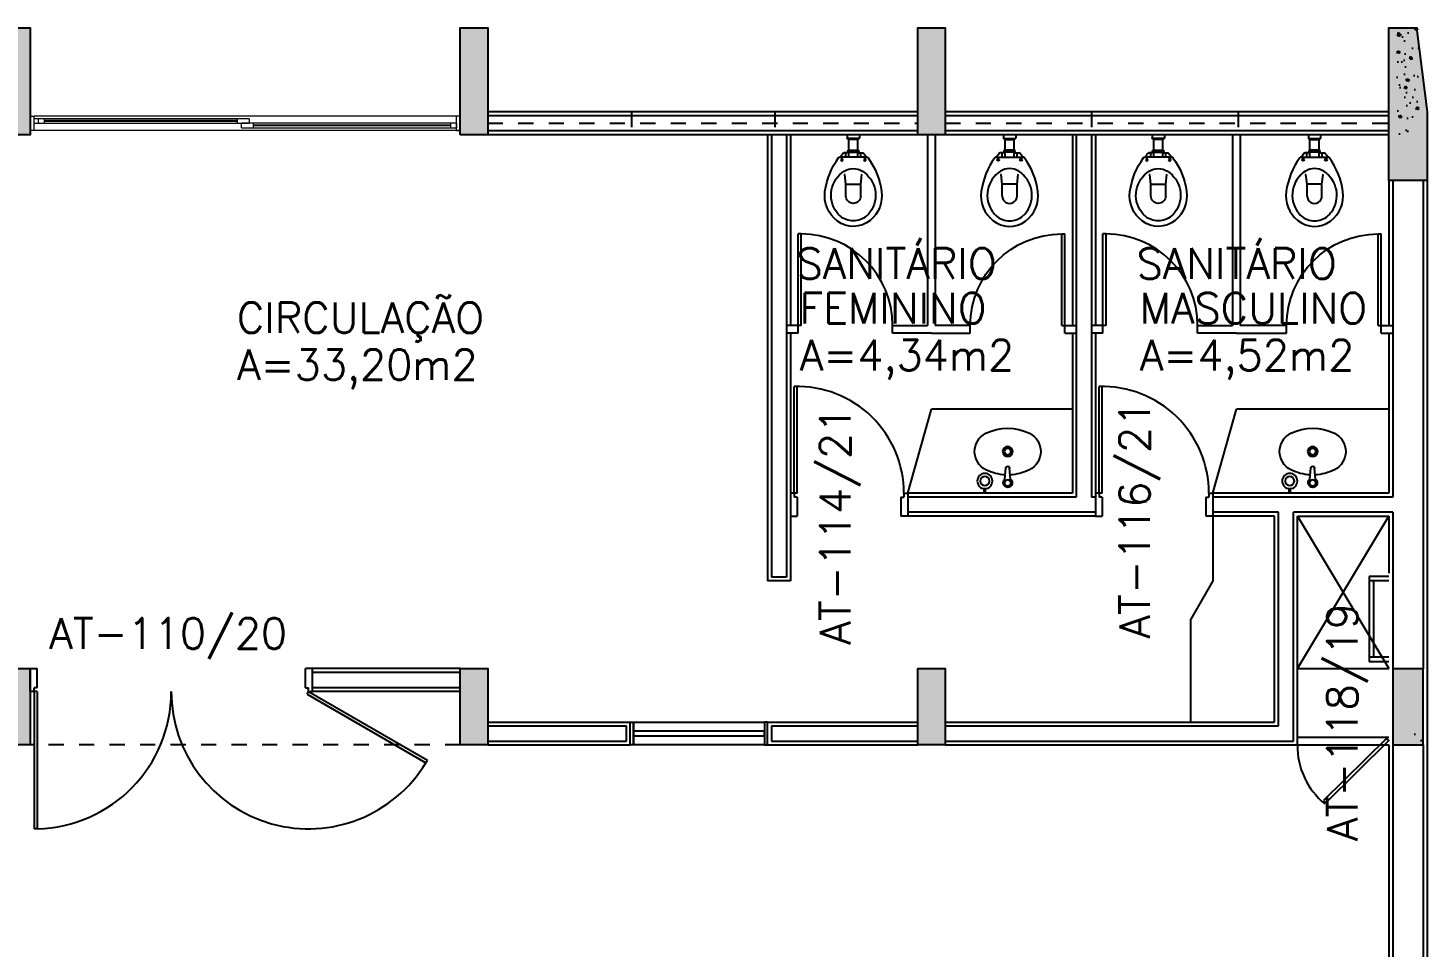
# Model space of a CAD drawing. Header units: metres. Extents: x -31 to 130, y -13 to 69.
# Drawn here: x 108.48 to 117.65, y 8.6 to 14.62 of the extents above; entities that cross this region are included whole.
import ezdxf

# ---------------------------------------------------------------- set-up
doc = ezdxf.new("R2010")
doc.units = ezdxf.units.M
doc.header["$LTSCALE"] = 0.002
doc.header["$MEASUREMENT"] = 0
doc.linetypes.add('HIDDEN', pattern=[9.525, 6.35, -3.175])
doc.layers.get('0').update_dxf_attribs({"linetype": 'CONTINUOUS'})
for name, color, linetype in [('ar-alv', 2, 'CONTINUOUS'), ('ar-banc', 1, 'CONTINUOUS'), ('ar-div', 2, 'CONTINUOUS'), ('ar-esc', 2, 'CONTINUOUS'), ('ar-estc', 1, 'CONTINUOUS'), ('ar-piso', 1, 'CONTINUOUS'), ('ar-porta', 1, 'CONTINUOUS'), ('ar-proj', 1, 'HIDDEN'), ('ar-reboco', 2, 'CONTINUOUS'), ('ar-wc', 2, 'CONTINUOUS'), ('ar-xis', 1, 'CONTINUOUS'), ('ENDEREÇO', 2, 'CONTINUOUS'), ('esq-01', 1, 'CONTINUOUS'), ('esq-02', 1, 'CONTINUOUS'), ('esq-03', 1, 'HIDDEN'), ('estc-01', 3, 'CONTINUOUS'), ('h-estc', 3, 'CONTINUOUS'), ('proj', 1, 'HIDDEN'), ('ptm', 2, 'CONTINUOUS'), ('ptm1', 1, 'CONTINUOUS'), ('shaft1', 2, 'CONTINUOUS'), ('shaft2', 1, 'CONTINUOUS'), ('TEXTO', 2, 'CONTINUOUS'), ('WC1', 1, 'CONTINUOUS'), ('WC2', 1, 'CONTINUOUS'), ('WC3', 41, 'CONTINUOUS'), ('ÁREA', 2, 'CONTINUOUS')]:
    doc.layers.add(name, color=color, linetype=linetype)
doc.styles.add('UNB-100', font='simplex.shx', dxfattribs={"height": 0.2})
doc.styles.add('UNB1-100', font='simplex.shx', dxfattribs={"height": 0.2})

# ---------------------------------------------------------------- blocks, each defined once
blk = doc.blocks.new('plr01-01p')
at = {"layer": 'h-estc'}
blk.add_hatch(color=3, dxfattribs=at).paths.add_polyline_path([(0.09, 0.075), (-0.09, 0.075), (-0.09, -0.625), (0.09, -0.625)])
at = {"layer": 'estc-01', "color": 3}
blk.add_lwpolyline([(-0.09, 0.075), (-0.09, -0.625), (0.09, -0.625), (0.09, 0.075)], close=True, dxfattribs=at)
blk = doc.blocks.new('plr02-02p')
at = {"layer": 'h-estc'}
h = blk.add_hatch(dxfattribs=at)
h.set_pattern_fill('AR-CONC', color=256, scale=0.001, style=0)
h.set_pattern_definition([(50, (0, 0), (0.18218, -0.01594), [0.01905, -0.20955]), (355, (0, 0), (-0.03524, 0.19106), [0.01524, -0.16764]), (100.45, (0.01518, -0.00133), (0.14694, 0.17512), [0.01619, -0.17809]), (46.18, (0, 0.0508), (0.27108, -0.04204), [0.02857, -0.31433]), (96.64, (0.0226, 0.0473), (0.2374, 0.24743), [0.02429, -0.26714]), (351.18, (0, 0.0508), (0.2374, 0.24743), [0.02286, -0.25146]), (21, (0.0254, 0.0381), (0.15161, -0.10227), [0.01905, -0.20955]), (326, (0.0254, 0.0381), (0.0618, 0.18419), [0.01524, -0.16764]), (71.45, (0.03803, 0.02958), (0.21342, 0.08192), [0.01619, -0.17809]), (37.5, (0, 0), (0.00309, 0.084555), [0, -0.165608, 0, -0.17018, 0, -0.168275]), (7.5, (0, 0), (0.06682, 0.10018), [0, -0.097028, 0, -0.161798, 0, -0.064135]), (327.5, (-0.05664, 0), (0.13559, -0.00573), [0, -0.0635, 0, -0.19812, 0, -0.26289]), (317.5, (-0.08204, 0), (0.14813, 0.02543), [0, -0.08255, 0, -0.131572, 0, -0.18669])])
h.paths.add_polyline_path([(-0.125, 0.075), (-0.125, 0), (0, 0), (0, 0.075)])
h = blk.add_hatch(color=256, dxfattribs=at)
h.paths.add_polyline_path([(0.1, 0), (-0.1, 0), (-0.1, -0.425), (0.1, -0.425)])
h.paths.add_polyline_path([(0, 0.075), (-0.1, 0.075), (-0.1, 0), (0, 0)])
h.paths.add_polyline_path([(0.1, 0.075), (0, 0.075), (0, 0), (0.1, 0)])
at = {"layer": 'estc-01'}
for p, q in [((-0.1, 0.075), (-0.1, -0.425)), ((0.1, -0.425), (0.1, 0.075))]:
    blk.add_line(p, q, dxfattribs=at)
for points in [[(0.1, 0.075), (-0.1, 0.075)], [(-0.1, -0.425), (0.1, -0.425)]]:
    blk.add_lwpolyline(points, dxfattribs=at)
blk = doc.blocks.new('plr02-01p')
at = {"layer": 'h-estc'}
blk.add_hatch(color=3, dxfattribs=at).paths.add_polyline_path([(0.09, 0.075), (-0.09, 0.075), (-0.09, -0.425), (0.09, -0.425)])
at = {"layer": 'estc-01', "color": 3}
blk.add_lwpolyline([(-0.09, 0.075), (-0.09, -0.425), (0.09, -0.425), (0.09, 0.075)], close=True, dxfattribs=at)
blk = doc.blocks.new('BACI-01P')
at = {"layer": 'WC1', "color": 1}
for p, q in [((0.1191, 0.03), (0.1139, 0.03)), ((0.1139, 0.0298), (0.1139, -0.0298)), ((0.1191, 0.03), (0.1191, 0.0624)), ((0.146, 0.0857), (0.146, 0.0887)), ((0.1191, -0.03), (0.1139, -0.03)), ((0.1191, -0.03), (0.1191, -0.0624)), ((0.146, -0.0857), (0.146, -0.0887))]:
    blk.add_line(p, q, dxfattribs=at)
for centre, radius, start, end in [((0.4364, -0.2936), 0.4837, 97.68046, 126.34544), ((0.3996, -0.0205), 0.2081, 36.88811, 97.68046), ((0.1551, 0.0887), 0.00909, 126.33581, 180), ((0.4268, 0), 0.174, 320.47667, 36.88811), ((0.1282, 0.0624), 0.00909, 126.16044, 180), ((0.4044, -0.3155), 0.4771, 122.78184, 126.16044), ((0.1282, -0.0624), 0.00909, 180, 233.83956), ((0.4044, 0.3155), 0.4771, 233.83956, 237.21816), ((0.1551, -0.0887), 0.00909, 180, 238.98254), ((0.4364, 0.2936), 0.4837, 233.75773, 262.31954), ((0.3996, 0.0205), 0.2081, 262.31954, 320.89786)]:
    blk.add_arc(centre, radius, start, end, dxfattribs=at)
at = {"layer": 'WC2', "color": 1}
for p, q in [((0, 0.04), (0.023, 0.04)), ((0.025, 0.035), (0.025, 0.038)), ((0.025, -0.035), (0.025, 0.035)), ((0.025, 0.035), (0.028, 0.035)), ((0.03, -0.033), (0.03, 0.033)), ((0.1, 0.03), (0.03, 0.03)), ((0.1, 0.0298), (0.1, -0.0298)), ((0.146, -0.0857), (0.146, 0.0857)), ((0, -0.04), (0.023, -0.04)), ((0.025, -0.038), (0.025, -0.035)), ((0.025, -0.035), (0.028, -0.035)), ((0.1, -0.03), (0.03, -0.03))]:
    blk.add_line(p, q, dxfattribs=at)
for centre, radius, start, end in [((0.3966, -0.0404), 0.1866, 54.25145, 147.32014), ((0.4126, -0.0182), 0.1592, 41.32993, 54.25145), ((0.023, 0.038), 0.002, 0, 90), ((0.028, 0.033), 0.002, 0, 90), ((0.107, 0.0298), 0.00697, 0, 180), ((0.3335, 0), 0.1117, 147.32014, 180), ((0.3335, 0), 0.1117, 180, 212.67986), ((0.4333, 0), 0.1317, 0, 41.32993), ((0.4333, 0), 0.1317, 318.67007, 0), ((0.023, -0.038), 0.002, 270, 0), ((0.028, -0.033), 0.002, 270, 0), ((0.107, -0.0298), 0.00697, 180, 0), ((0.3966, 0.0404), 0.1866, 212.67986, 305.74855), ((0.4126, 0.0182), 0.1592, 305.74855, 318.67007)]:
    blk.add_arc(centre, radius, start, end, dxfattribs=at)
at = {"layer": 'WC3', "color": 1}
for p, q in [((0.146, 0.0497), (0.1191, 0.0497)), ((0.146, 0.03), (0.1191, 0.03)), ((0.261, 0.0562), (0.2593, 0.0585)), ((0.3229, 0.0486), (0.261, 0.0562)), ((0.3229, 0.0486), (0.3229, -0.0486)), ((0.4015, 0.0486), (0.3229, 0.0486)), ((0.146, -0.03), (0.1191, -0.03)), ((0.146, -0.0497), (0.1191, -0.0497)), ((0.261, -0.0562), (0.2593, -0.0585)), ((0.3229, -0.0486), (0.261, -0.0562)), ((0.4015, -0.0486), (0.3229, -0.0486))]:
    blk.add_line(p, q, dxfattribs=at)
for centre in [(0.1641, 0.075), (0.1641, -0.075)]:
    blk.add_circle(centre, 0.00682, dxfattribs=at)
blk.add_arc((0.4015, 0), 0.0486, 270, 90, dxfattribs=at)
blk = doc.blocks.new('pm-60-01p')
at = {"layer": 'ptm'}
for p, q in [((0.105, 0.075), (0.105, 0.675)), ((0.125, 0.675), (0.105, 0.675)), ((0.125, 0.075), (0.125, 0.675)), ((0.125, 0.075), (0.105, 0.075))]:
    blk.add_line(p, q, dxfattribs=at)
at = {"layer": 'ptm1'}
blk.add_arc((0.125, 0.075), 0.6, 0, 90, dxfattribs=at)
blk = doc.blocks.new('CUBA-01P')
at = {"layer": 'WC1'}
blk.add_circle((-0.15, -0.08), 0.05, dxfattribs=at)
for centre, radius, start, end in [((-0.0831, -0.273), 0.1336, 116.40535, 243.59465), ((0, -0.4404), 0.3205, 92.82256, 116.40535), ((0, -0.4404), 0.3205, 63.59465, 87.24236), ((0.0831, -0.273), 0.1336, 296.40535, 63.59465), ((0, -0.1056), 0.3205, 243.59465, 296.40535)]:
    blk.add_arc(centre, radius, start, end, dxfattribs=at)
at = {"layer": 'WC2'}
for p, q in [((-0.1548, 0), (-0.1548, -0.0303)), ((-0.1448, 0), (-0.1448, -0.0303)), ((-0.02, -0.068), (-0.0118, -0.1652)), ((0.02, -0.068), (0.0118, -0.1652))]:
    blk.add_line(p, q, dxfattribs=at)
for centre, radius in [((-0.15, -0.08), 0.03), ((0, -0.068), 0.02), ((0, -0.273), 0.033), ((0, -0.273), 0.0212)]:
    blk.add_circle(centre, radius, dxfattribs=at)
for centre, radius, start, end in [((0.0002, -0.0678), 0.03, 306.40129, 232.67059), ((0.0002, -0.1652), 0.012, 180, 10.12053)]:
    blk.add_arc(centre, radius, start, end, dxfattribs=at)
blk = doc.blocks.new('pm-70-03p')
at = {"layer": 'ptm'}
for p, q in [((0.105, 0.075), (0.105, 0.775)), ((0.125, 0.775), (0.105, 0.775)), ((0.125, 0.075), (0.125, 0.775)), ((0.105, 0.075), (0.08, 0.075)), ((0.08, 0.075), (0.08, -0.075)), ((0.125, 0.075), (0.105, 0.075)), ((0.125, 0.075), (0.105, 0.075)), ((0.105, 0.075), (0.105, 0.05)), ((0.125, 0.05), (0.105, 0.05)), ((0.125, 0.05), (0.125, -0.075)), ((0.805, 0.05), (0.805, -0.075)), ((0.805, 0.05), (0.825, 0.05)), ((0.825, 0.075), (0.85, 0.075)), ((0.825, 0.075), (0.825, 0.05)), ((0.85, 0.075), (0.85, -0.075)), ((0.08, -0.075), (0.125, -0.075)), ((0.85, -0.075), (0.805, -0.075))]:
    blk.add_line(p, q, dxfattribs=at)
at = {"layer": 'ptm', "color": 1}
blk.add_arc((0.125, 0.075), 0.7, 0, 91.63725, dxfattribs=at)
blk = doc.blocks.new('esq14-01p')
at = {"layer": 'ptm'}
for p, q in [((-0.925, 0), (-0.925, 0.15)), ((-0.925, 0.15), (-0.88, 0.15)), ((-0.88, 0.025), (-0.88, 0.15)), ((0.88, 0.025), (0.88, 0.15)), ((0.925, 0.15), (0.88, 0.15)), ((0.925, 0), (0.925, 0.15)), ((-0.9, 0), (-0.925, 0)), ((-0.88, 0.025), (-0.9, 0.025)), ((-0.9, 0), (-0.9, 0.025)), ((-0.9, 0), (-0.9, -0.8998)), ((-0.88, 0), (-0.9, 0)), ((-0.88, 0), (-0.88, -0.8998)), ((0.88, 0.025), (0.9, 0.025)), ((0.9, 0), (0.9, 0.025)), ((0.89, -0.0173), (0.9, 0)), ((0.89, -0.0173), (1.6692, -0.4672)), ((0.9, 0), (1.6792, -0.4499)), ((0.9, 0), (0.925, 0)), ((1.6692, -0.4672), (1.6792, -0.4499)), ((-0.88, -0.8998), (-0.9, -0.8998))]:
    blk.add_line(p, q, dxfattribs=at)
at = {"layer": 'ptm', "color": 1}
for centre, start, end in [((-0.9, 0), 271.27334, 360), ((0.9, 0), 180, 328.72666)]:
    blk.add_arc(centre, 0.9, start, end, dxfattribs=at)
blk = doc.blocks.new('plr01-03p')
at = {"layer": 'h-estc'}
blk.add_hatch(color=256, dxfattribs=at).paths.add_polyline_path([(-0.125, -0.475), (-0.125, -0.925), (0.125, -0.925), (0.125, 0.075), (-0.055, 0.075)])
h = blk.add_hatch(dxfattribs=at)
h.set_pattern_fill('AR-CONC', color=256, scale=0.001, style=0)
h.set_pattern_definition([(50, (0, 0), (0.182185, -0.01594), [0.01905, -0.20955]), (355, (0, 0), (-0.035243, 0.191057), [0.01524, -0.16764]), (100.45, (0.01518, -0.00133), (0.146943, 0.175117), [0.01619, -0.17809]), (46.184, (0, 0.0508), (0.27108, -0.04204), [0.028575, -0.314325]), (96.636, (0.0226, 0.0473), (0.2374, 0.24743), [0.024285, -0.267135]), (351.184, (0, 0.0508), (0.2374, 0.24743), [0.02286, -0.25146]), (21, (0.0254, 0.0381), (0.151615, -0.102266), [0.01905, -0.20955]), (326, (0.0254, 0.0381), (0.0618, 0.18419), [0.01524, -0.16764]), (71.45, (0.03803, 0.02958), (0.213416, 0.081923), [0.01619, -0.17809]), (37.5, (0, 0), (0.0030886, 0.084555), [0, -0.165608, 0, -0.17018, 0, -0.168275]), (7.5, (0, 0), (0.06682, 0.10018), [0, -0.097028, 0, -0.161798, 0, -0.064135]), (327.5, (-0.05664, 0), (0.1355906, -0.005729), [0, -0.0635, 0, -0.19812, 0, -0.26289]), (317.5, (-0.08204, 0), (0.14813, 0.025426), [0, -0.08255, 0, -0.131572, 0, -0.18669])])
h.paths.add_polyline_path([(0.075, 0), (-0.075, 0), (-0.075, -0.625), (0.075, -0.625)])
h.paths.add_polyline_path([(0.075, 0.075), (-0.075, 0.075), (-0.075, 0), (0.075, 0)])
at = {"layer": 'estc-01'}
blk.add_lwpolyline([(-0.125, -0.475), (-0.125, -0.925), (0.125, -0.925), (0.125, 0.075), (-0.055, 0.075), (-0.125, -0.475)], close=True, dxfattribs=at)

msp = doc.modelspace()

# ---------------------------------------------------------------- linework, layer by layer
at = {"layer": 'ar-alv'}
for p, q in [((114.31, 14.05), (111.49, 14.05)), ((117.4, 14.05), (114.49, 14.05)), ((114.31, 13.95), (111.49, 13.95)), ((117.4, 13.95), (114.49, 13.95)), ((113.35, 13.925), (113.35, 11.025)), ((113.45, 13.925), (113.45, 11.025)), ((115.35, 13.925), (115.35, 11.55)), ((115.45, 13.925), (115.45, 11.55)), ((117.425, 13.625), (117.425, 11.55)), ((117.625, 13.625), (117.625, 10.4245)), ((115.35, 11.55), (114.245, 11.55)), ((115.475, 11.55), (115.45, 11.55)), ((117.425, 11.55), (116.245, 11.55)), ((115.475, 11.45), (114.245, 11.45)), ((116.675, 11.45), (116.245, 11.45)), ((116.675, 10.05), (116.675, 11.45)), ((116.775, 9.95), (116.775, 11.45)), ((117.425, 11.45), (116.775, 11.45)), ((117.425, 11.45), (117.425, 10.4245)), ((113.45, 11.025), (113.35, 11.025)), ((111.31, 10.4), (110.34, 10.4)), ((111.31, 10.3), (110.34, 10.3)), ((111.49, 10.05), (112.4, 10.05)), ((112.4, 9.95), (112.4, 10.05)), ((113.35, 10.05), (113.35, 9.95)), ((113.35, 10.05), (114.31, 10.05)), ((114.49, 10.05), (116.675, 10.05)), ((111.49, 9.95), (112.4, 9.95)), ((113.35, 9.95), (114.31, 9.95)), ((114.49, 9.95), (116.775, 9.95)), ((117.425, 9.9245), (117.425, 0.375)), ((117.625, 9.9245), (117.625, 0.375))]:
    msp.add_line(p, q, dxfattribs=at)
at = {"layer": 'ar-banc'}
for p, q in [((114.245, 11.575), (114.4, 12.125)), ((115.325, 12.125), (114.4, 12.125)), ((116.245, 11.575), (116.4, 12.125)), ((117.4, 12.125), (116.4, 12.125)), ((116.245, 11.425), (116.245, 11)), ((116.245, 11), (116.1, 10.75)), ((116.1, 10.075), (116.1, 10.75))]:
    msp.add_line(p, q, dxfattribs=at)
at = {"layer": 'ar-div'}
for p, q in [((114.375, 13.925), (114.375, 12.675)), ((114.425, 13.925), (114.425, 12.675)), ((116.375, 13.925), (116.375, 12.675)), ((116.425, 13.925), (116.425, 12.675)), ((113.525, 12.675), (113.45, 12.675)), ((113.525, 12.625), (113.525, 12.675)), ((114.145, 12.625), (114.145, 12.675)), ((114.145, 12.675), (114.375, 12.675)), ((114.655, 12.675), (114.425, 12.675)), ((114.655, 12.625), (114.655, 12.675)), ((115.275, 12.625), (115.275, 12.675)), ((115.275, 12.675), (115.35, 12.675)), ((115.525, 12.675), (115.45, 12.675)), ((115.525, 12.625), (115.525, 12.675)), ((116.145, 12.625), (116.145, 12.675)), ((116.145, 12.675), (116.375, 12.675)), ((116.7293, 12.675), (116.425, 12.675)), ((116.7293, 12.625), (116.7293, 12.675)), ((117.3493, 12.625), (117.3493, 12.675)), ((117.3493, 12.675), (117.4243, 12.675)), ((113.525, 12.625), (113.45, 12.625)), ((114.4, 12.625), (114.145, 12.625)), ((114.4, 12.625), (114.655, 12.625)), ((115.275, 12.625), (115.35, 12.625)), ((115.525, 12.625), (115.45, 12.625)), ((116.4, 12.625), (116.145, 12.625)), ((116.4, 12.625), (116.7293, 12.625)), ((117.3493, 12.625), (117.4243, 12.625))]:
    msp.add_line(p, q, dxfattribs=at)
at = {"layer": 'ar-esc'}
for p, q in [((117.27, 11.03), (117.27, 10.47)), ((117.4, 11.03), (117.27, 11.03)), ((117.4, 11), (117.27, 11)), ((117.3, 11), (117.3, 10.5)), ((117.4, 10.5), (117.27, 10.5)), ((117.4, 10.47), (117.27, 10.47))]:
    msp.add_line(p, q, dxfattribs=at)
at = {"layer": 'ar-piso'}
msp.add_line((116.8, 9.925), (117.4, 9.925), dxfattribs=at)
at = {"layer": 'ar-proj'}
msp.add_line((111.31, 9.925), (108.49, 9.925), dxfattribs=at)
at = {"layer": 'ar-reboco'}
for p, q in [((114.31, 14.075), (111.49, 14.075)), ((117.4, 14.075), (114.49, 14.075)), ((114.31, 13.925), (111.49, 13.925)), ((113.325, 13.925), (113.325, 11)), ((113.475, 13.925), (113.475, 12.675)), ((117.4, 13.925), (114.49, 13.925)), ((115.325, 13.925), (115.325, 12.675)), ((115.475, 13.925), (115.475, 12.675)), ((117.4, 13.625), (117.4, 12.675)), ((117.65, 13.625), (117.65, 0.375)), ((113.475, 12.625), (113.475, 11)), ((115.325, 12.625), (115.325, 11.575)), ((115.475, 12.625), (115.475, 11.575)), ((117.4, 12.625), (117.4, 11.575)), ((115.325, 11.575), (114.245, 11.575)), ((117.4, 11.575), (116.245, 11.575)), ((115.475, 11.425), (114.245, 11.425)), ((116.65, 11.425), (116.245, 11.425)), ((116.65, 10.075), (116.65, 11.425)), ((116.8, 9.925), (116.8, 11.425)), ((116.8, 11.425), (117.4, 11.425)), ((117.4, 11.425), (117.4, 11.05)), ((113.475, 11), (113.325, 11)), ((111.31, 10.425), (110.34, 10.425)), ((116.8, 10.425), (117.4, 10.425)), ((111.31, 10.275), (110.34, 10.275)), ((111.49, 10.075), (112.425, 10.075)), ((113.325, 10.075), (114.31, 10.075)), ((114.49, 10.075), (116.65, 10.075)), ((111.49, 9.925), (112.425, 9.925)), ((113.325, 9.925), (114.31, 9.925)), ((114.49, 9.925), (116.8, 9.925)), ((117.4, 9.925), (117.4, 0.375))]:
    msp.add_line(p, q, dxfattribs=at)
at = {"layer": 'ar-xis'}
for p, q in [((116.8, 11.425), (117.4, 10.425)), ((116.8, 10.425), (117.4, 11.425))]:
    msp.add_line(p, q, dxfattribs=at)
at = {"layer": 'esq-01', "linetype": 'Continuous', "lineweight": 5}
for p, q in [((111.2852, 14.046), (108.5148, 14.046)), ((111.31, 13.954), (108.5148, 13.954)), ((109.8461, 14.03), (108.5839, 14.03)), ((108.5839, 14), (109.8461, 14)), ((111.2452, 14), (109.9539, 14)), ((109.9539, 13.97), (111.2452, 13.97))]:
    msp.add_line(p, q, dxfattribs=at)
at = {"layer": 'esq-01'}
msp.add_lwpolyline([(113.305, 9.985), (113.305, 10.015), (112.445, 10.015), (112.445, 9.985)], close=True, dxfattribs=at)
at = {"layer": 'esq-02'}
for points in [[(112.425, 9.925), (112.425, 10.075), (112.445, 10.075), (112.445, 9.925)], [(113.305, 10.075), (113.305, 9.925), (112.445, 9.925), (112.445, 10.075)], [(113.325, 9.925), (113.325, 10.075), (113.305, 10.075), (113.305, 9.925)]]:
    msp.add_lwpolyline(points, close=True, dxfattribs=at)
at = {"layer": 'esq-03', "linetype": 'Continuous', "lineweight": 5}
for p, q in [((108.49, 14.046), (108.5148, 14.046)), ((108.5148, 13.954), (108.5148, 14.046)), ((111.31, 14.046), (111.2852, 14.046)), ((111.2852, 13.954), (111.2852, 14.046)), ((108.5148, 13.954), (108.49, 13.954)), ((108.5439, 14.03), (108.5148, 14.03)), ((108.5148, 14), (108.5439, 14)), ((108.5439, 14), (108.5439, 14.03)), ((108.5839, 14.03), (108.5439, 14.03)), ((108.5439, 14), (108.5839, 14)), ((108.5839, 14), (108.5839, 14.03)), ((109.9254, 14.03), (109.8461, 14.03)), ((109.8461, 14.03), (109.8461, 14)), ((109.8461, 14), (109.9254, 14)), ((109.8746, 13.97), (109.8746, 14)), ((109.9539, 14), (109.8746, 14)), ((109.8746, 13.97), (109.9539, 13.97)), ((109.9539, 13.97), (109.9539, 14)), ((111.2852, 14), (111.2452, 14)), ((111.2452, 14), (111.2452, 13.97)), ((111.2452, 13.97), (111.2852, 13.97)), ((111.2852, 13.954), (111.31, 13.954))]:
    msp.add_line(p, q, dxfattribs=at)
at = {"layer": 'esq-03', "linetype": 'Continuous', "lineweight": 0}
for p, q in [((108.5148, 14), (108.5148, 14.03)), ((109.8461, 14.0175), (108.5839, 14.0175)), ((109.8461, 14.0125), (108.5839, 14.0125)), ((109.9254, 14.03), (109.9254, 14)), ((111.2452, 13.9875), (109.9539, 13.9875)), ((111.2452, 13.9825), (109.9539, 13.9825)), ((111.2852, 14), (111.2852, 13.97))]:
    msp.add_line(p, q, dxfattribs=at)
at = {"layer": 'proj'}
for p, q in [((112.4325, 14.075), (112.4325, 13.925)), ((113.3725, 14.075), (113.3725, 13.925)), ((115.4504, 14.075), (115.4504, 13.925)), ((116.4107, 14.075), (116.4107, 13.925)), ((111.49, 14), (114.31, 14)), ((114.49, 14), (117.4, 14))]:
    msp.add_line(p, q, dxfattribs=at)
at = {"layer": 'shaft1'}
msp.add_line((116.8, 9.975), (117.4, 9.975), dxfattribs=at)
msp.add_lwpolyline([(116.9722, 9.5595), (116.9862, 9.5453), (117.3987, 9.9531), (117.3846, 9.9673)], close=True, dxfattribs=at)
at = {"layer": 'shaft2'}
msp.add_arc((117.2876, 9.9172), 0.4877, 179.07812, 230.85434, dxfattribs=at)

# ---------------------------------------------------------------- block references
for name, p in [('pm-70-03p', (113.395, 11.5)), ('pm-70-03p', (115.395, 11.5)), ('esq14-01p', (109.415, 10.275))]:
    msp.add_blockref(name, p)
at = {"layer": 'ar-estc', "xscale": -1}
for name, p, rotation in [('plr01-01p', (108.4, 14), 180.0000000000003), ('plr01-01p', (111.4, 14), 180.0000000000003), ('plr01-01p', (114.4, 14), 180.0000000000003), ('plr02-01p', (108.4, 10), 180), ('plr02-01p', (111.4, 10), 180), ('plr02-01p', (114.4, 10), 180)]:
    msp.add_blockref(name, p, dxfattribs=dict(at, rotation=rotation))
msp.add_blockref('plr01-03p', (117.525, 14.55), dxfattribs=at)
at = {"layer": 'ar-estc', "rotation": 180}
msp.add_blockref('plr02-02p', (117.525, 9.9995), dxfattribs=at)
at = {"layer": 'ar-porta'}
for p in [(113.42, 12.6), (115.42, 12.6)]:
    msp.add_blockref('pm-60-01p', p, dxfattribs=at)
at = {"layer": 'ar-porta', "xscale": -1}
for p in [(115.38, 12.6), (117.4543, 12.6)]:
    msp.add_blockref('pm-60-01p', p, dxfattribs=at)
at = {"layer": 'ar-wc', "xscale": -1}
for name, p, rotation in [('BACI-01P', (113.8875, 13.925), 90), ('BACI-01P', (115.8875, 13.925), 90), ('CUBA-01P', (114.9, 11.575), 180.0000000000002), ('CUBA-01P', (116.9, 11.575), 180.0000000000002)]:
    msp.add_blockref(name, p, dxfattribs=dict(at, rotation=rotation))
at = {"layer": 'ar-wc', "rotation": 270}
for p in [(114.9125, 13.925), (116.9125, 13.925)]:
    msp.add_blockref('BACI-01P', p, dxfattribs=at)

# ---------------------------------------------------------------- texts
at = {"layer": 'ENDEREÇO', "style": 'UNB-100'}
for s, p in [('AT-114/21', (113.8691, 10.5819)), ('AT-116/21', (115.8331, 10.6219)), ('AT-118/19', (117.1951, 9.2946))]:
    msp.add_text(s, height=0.2, rotation=90, dxfattribs=at).set_placement(p)
msp.add_text('AT-110/20', height=0.2, dxfattribs=at).set_placement((108.6147, 10.5559))
at = {"layer": 'TEXTO', "style": 'UNB1-100'}
for s, p in [('SANITÁRIO', (113.5158, 12.9807)), ('SANITÁRIO', (115.7458, 12.9807)), ('CIRCULAÇÃO', (109.8456, 12.6256)), ('FEMININO', (113.5356, 12.6879)), ('MASCULINO', (115.7656, 12.6879))]:
    msp.add_text(s, height=0.2, dxfattribs=at).set_placement(p)
at = {"layer": 'ÁREA', "style": 'UNB1-100'}
for s, p in [('A=4,34m2', (113.5371, 12.3805)), ('A=4,52m2', (115.7671, 12.3805)), ('A=33,20m2', (109.8471, 12.3182))]:
    msp.add_text(s, height=0.2, dxfattribs=at).set_placement(p)

doc.saveas('drawing.dxf')
